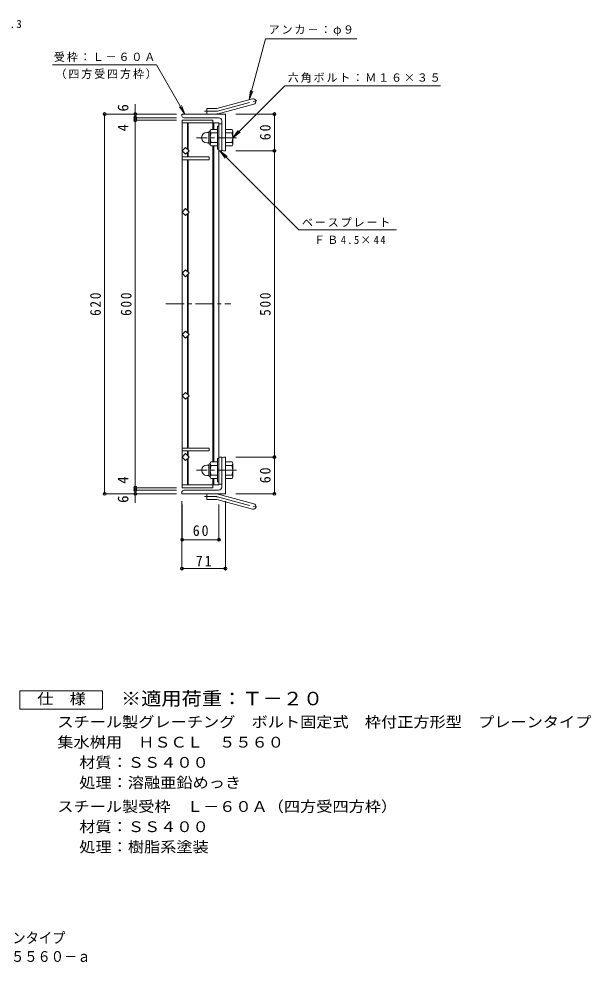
# Model space of a CAD drawing. Units: millimetres at full size, sheet at 1:6. Extents: x -947 to 1055, y -824 to 807.
# Drawn here: x 121 to 1055, y -824 to 718 of the extents above; entities that cross this region are included whole.
import ezdxf
from ezdxf.enums import TextEntityAlignment as Align

# ---------------------------------------------------------------- set-up
doc = ezdxf.new("R2010")
doc.units = ezdxf.units.MM
doc.header["$LTSCALE"] = 6
doc.header["$PDMODE"] = 32
doc.header["$PDSIZE"] = 4.8
doc.linetypes.add('CHAIN1', pattern=[8, 5, -1, 1, -1])
doc.linetypes.add('CHAIN2', pattern=[12, 9, -1, 1, -1])
for name, color, linetype, lineweight in [('E-1', 2, 'Continuous', 9), ('E-2', 3, 'Continuous', 9), ('E-4', 7, 'Continuous', 9), ('E-5', 7, 'Continuous', 9), ('F-5_F-5ﾚｲﾔ', 2, 'Continuous', 9)]:
    doc.layers.add(name, color=color, linetype=linetype, lineweight=lineweight)
doc.styles.add('ＭＳ ゴシック', font='')
doc.styles.get('ＭＳ ゴシック').set_extended_font_data('MS Gothic')

msp = doc.modelspace()

# ---------------------------------------------------------------- linework, layer by layer
at = {"layer": 'E-1'}
for p, q in [((444.357, 571.825), (502.548, 587.417)), ((428.213, 562.518), (428.213, 571.518)), ((442.028, 571.518), (428.213, 571.518)), ((446.687, 563.132), (504.877, 578.724)), ((458.213, 562.518), (387.213, 562.518)), ((387.213, 559.518), (387.213, 562.518)), ((390.213, 556.518), (447.213, 556.518)), ((458.213, 562.518), (458.213, 502.518)), ((445.413, 543.018), (445.413, 505.018)), ((447.713, 543.018), (445.413, 543.018)), ((452.213, 505.518), (452.213, 551.518)), ((427.903, 532.518), (431.413, 532.518)), ((431.413, 514.818), (431.413, 533.218)), ((433.213, 535.018), (433.413, 535.018)), ((433.413, 534.769), (433.413, 513.268)), ((445.413, 537.519), (434.451, 537.519)), ((445.413, 532.018), (434.451, 532.018)), ((458.213, 537.519), (469.174, 537.519)), ((458.213, 532.018), (469.174, 532.018)), ((470.413, 535.018), (470.213, 535.018)), ((470.213, 534.769), (470.213, 513.268)), ((427.913, 515.518), (431.413, 515.518)), ((433.213, 513.019), (433.413, 513.019)), ((445.413, 516.019), (434.451, 516.019)), ((445.413, 510.518), (434.451, 510.518)), ((458.213, 516.019), (469.174, 516.019)), ((458.213, 510.518), (469.174, 510.518)), ((470.413, 513.019), (470.213, 513.019)), ((447.713, 505.018), (445.413, 505.018)), ((455.213, 502.518), (458.213, 502.518)), ((445.413, -37.982), (445.413, 0.018)), ((447.713, 0.018), (445.413, 0.018)), ((455.213, 2.518), (458.213, 2.518)), ((458.213, -57.482), (458.213, 2.518)), ((427.913, -10.482), (431.413, -10.482)), ((431.413, -9.782), (431.413, -28.182)), ((433.213, -7.982), (433.413, -7.982)), ((433.413, -29.732), (433.413, -8.232)), ((445.413, -5.482), (434.451, -5.482)), ((445.413, -10.982), (434.451, -10.982)), ((452.213, -0.482), (452.213, -46.482)), ((458.213, -5.482), (469.174, -5.482)), ((458.213, -10.982), (469.174, -10.982)), ((470.413, -7.982), (470.213, -7.982)), ((470.213, -29.732), (470.213, -8.232)), ((427.903, -27.482), (431.413, -27.482)), ((433.213, -29.982), (433.413, -29.982)), ((445.413, -26.982), (434.451, -26.982)), ((458.213, -26.982), (469.174, -26.982)), ((470.413, -29.982), (470.213, -29.982)), ((445.413, -32.482), (434.451, -32.482)), ((447.713, -37.982), (445.413, -37.982)), ((458.213, -32.482), (469.174, -32.482)), ((387.213, -54.482), (387.213, -57.482)), ((458.213, -57.482), (387.213, -57.482)), ((390.213, -51.482), (447.213, -51.482)), ((428.213, -57.482), (428.213, -66.482)), ((446.687, -58.095), (504.877, -73.687)), ((442.028, -66.482), (428.213, -66.482)), ((444.357, -66.789), (502.548, -82.381))]:
    msp.add_line(p, q, dxfattribs=at)
at = {"layer": 'E-1', "linetype": 'CHAIN2'}
for p, q in [((445.522, 567.478), (510.688, 584.94)), ((442.028, 567.018), (424.408, 567.018)), ((442.028, -61.982), (424.408, -61.982)), ((445.522, -62.442), (510.688, -79.903))]:
    msp.add_line(p, q, dxfattribs=at)
at = {"layer": 'E-1', "linetype": 'CHAIN1'}
for p, q in [((476.265, 524.018), (411.111, 524.018)), ((476.265, -18.982), (411.111, -18.982))]:
    msp.add_line(p, q, dxfattribs=at)
at = {"layer": 'E-1'}
for centre, radius, start, end in [((503.713, 583.071), 4.5, 285.00014, 104.99991), ((442.028, 580.518), 9, 270, 285.00002), ((390.213, 559.518), 3, 180, 270), ((442.028, 580.518), 18, 270, 285), ((447.213, 551.518), 5, 0, 90), ((427.903, 524.029), 8.49, 90, 180), ((433.213, 533.218), 1.8, 90, 180), ((437.573, 534.769), 4.16, 138.61835, 221.37988), ((457.413, 524.018), 24, 160.52881, 199.47119), ((446.213, 524.018), 24, 340.52881, 19.47119), ((466.053, 534.769), 4.16, 318.62012, 41.38165), ((427.913, 524.018), 8.5, 180, 270), ((433.213, 514.818), 1.8, 180, 270), ((437.573, 513.268), 4.16, 138.62012, 221.38165), ((466.053, 513.268), 4.16, 318.61835, 41.37988), ((455.213, 505.518), 3, 180, 270), ((455.213, -0.482), 3, 90, 180), ((427.913, -18.982), 8.5, 90, 180), ((433.213, -9.782), 1.8, 90, 180), ((437.573, -8.232), 4.16, 138.61835, 221.37988), ((457.413, -18.982), 24, 160.52881, 199.47119), ((446.213, -18.982), 24, 340.52881, 19.47119), ((466.053, -8.232), 4.16, 318.62012, 41.38165), ((427.903, -18.992), 8.49, 180, 270), ((433.213, -28.182), 1.8, 180, 270), ((437.573, -29.732), 4.16, 138.62012, 221.38165), ((466.053, -29.732), 4.16, 318.61835, 41.37988), ((390.213, -54.482), 3, 90, 180), ((442.028, -75.482), 18, 75, 90), ((447.213, -46.482), 5, 270, 0), ((442.028, -75.482), 9, 74.99998, 90), ((503.713, -78.034), 4.5, 255.00009, 74.99986)]:
    msp.add_arc(centre, radius, start, end, dxfattribs=at)
at = {"layer": 'E-1', "linetype": 'CHAIN2'}
for centre, start, end in [((442.028, 580.518), 270, 284.99995), ((442.028, -75.482), 75.00005, 90)]:
    msp.add_arc(centre, 13.5, start, end, dxfattribs=at)
at = {"layer": 'E-2'}
for p, q in [((387.713, 552.518), (437.713, 552.518)), ((387.713, -47.482), (387.713, 552.518)), ((396.213, 505.332), (396.213, 548.018)), ((397.713, 503.832), (397.713, 548.018)), ((437.713, 548.018), (437.713, 552.518)), ((437.713, 537.519), (437.713, 548.018)), ((439.213, 548.018), (439.213, 537.519)), ((452.213, 546.518), (447.713, 546.518)), ((452.213, 502.518), (452.213, 546.518)), ((437.713, 252.518), (437.713, 510.518)), ((439.213, 510.518), (439.213, 252.518)), ((396.213, 492.518), (396.213, 499.705)), ((397.713, 492.518), (397.713, 501.205)), ((452.213, 502.518), (447.713, 502.518)), ((387.713, 492.518), (431.713, 492.518)), ((387.713, 488.018), (431.713, 488.018)), ((396.213, 488.018), (396.213, 405.332)), ((397.713, 488.018), (397.713, 403.832)), ((431.713, 492.518), (431.713, 488.018)), ((397.713, 401.205), (397.713, 303.832)), ((396.213, 399.705), (396.213, 305.332)), ((396.213, 299.705), (396.213, 252.518)), ((397.713, 301.205), (397.713, 252.518)), ((396.213, 205.332), (396.213, 252.518)), ((397.713, 203.832), (397.713, 252.518)), ((437.713, -5.482), (437.713, 252.518)), ((439.213, 252.518), (439.213, -5.482)), ((397.713, 103.832), (397.713, 201.204)), ((396.213, 105.332), (396.213, 199.704)), ((396.213, 17.018), (396.213, 99.704)), ((397.713, 17.018), (397.713, 101.204)), ((387.713, 17.018), (431.713, 17.018)), ((431.713, 12.518), (431.713, 17.018)), ((387.713, 12.518), (431.713, 12.518)), ((396.213, 12.518), (396.213, 5.332)), ((397.713, 12.518), (397.713, 3.832)), ((397.713, 1.204), (397.713, -42.982)), ((452.213, 2.518), (447.713, 2.518)), ((452.213, 2.518), (452.213, -41.482)), ((396.213, -0.296), (396.213, -42.982)), ((437.713, -42.982), (437.713, -32.482)), ((437.713, -47.482), (437.713, -42.982)), ((439.213, -32.482), (439.213, -42.982)), ((452.213, -41.482), (447.713, -41.482)), ((387.713, -47.482), (437.713, -47.482))]:
    msp.add_line(p, q, dxfattribs=at)
at = {"layer": 'E-2', "linetype": 'CHAIN1'}
msp.add_line((361.232, 252.518), (467.079, 252.518), dxfattribs=at)
at = {"layer": 'E-2'}
for points in [[(387.713, 548.018), (447.713, 548.018), (447.713, 252.518)], [(387.713, -42.982), (447.713, -42.982), (447.713, 252.518)]]:
    msp.add_lwpolyline(points, dxfattribs=at)
for points in [[(387.713, 502.518), (393.37, 508.175), (399.027, 502.518), (393.37, 496.862)], [(387.713, 402.518), (393.37, 408.175), (399.027, 402.518), (393.37, 396.862)], [(387.713, 302.518), (393.37, 308.175), (399.027, 302.518), (393.37, 296.862)], [(387.713, 202.518), (393.37, 196.861), (399.027, 202.518), (393.37, 208.175)], [(387.713, 102.518), (393.37, 96.861), (399.027, 102.518), (393.37, 108.175)], [(387.713, 2.518), (393.37, -3.139), (399.027, 2.518), (393.37, 8.175)]]:
    msp.add_lwpolyline(points, close=True, dxfattribs=at)
at = {"layer": 'E-4'}
for p, q in [((311.213, 562.518), (311.213, 578.769)), ((259.413, 562.518), (378.213, 562.518)), ((261.213, 562.518), (261.213, -57.482)), ((309.413, 556.518), (378.213, 556.518)), ((311.213, 562.518), (311.213, 556.518)), ((311.213, 556.518), (311.213, 552.518)), ((540.013, 562.518), (475.213, 562.518)), ((538.213, 562.518), (538.213, 502.518)), ((309.413, 552.518), (378.213, 552.518)), ((311.213, 552.518), (311.213, -47.482)), ((540.013, 502.518), (475.213, 502.518)), ((538.213, 502.518), (538.213, 2.518)), ((540.013, 2.518), (475.213, 2.518)), ((538.213, 2.518), (538.213, -57.482)), ((259.413, -57.482), (378.213, -57.482)), ((309.413, -47.482), (378.213, -47.482)), ((309.413, -51.482), (378.213, -51.482)), ((311.213, -47.482), (311.213, -51.482)), ((311.213, -51.482), (311.213, -57.482)), ((311.213, -57.482), (311.213, -72.237)), ((540.013, -57.482), (475.213, -57.482)), ((387.213, -181.35), (387.213, -69.482)), ((387.713, -134.283), (387.713, -75.143)), ((447.713, -134.283), (447.713, -75.143)), ((458.213, -181.35), (458.213, -69.482)), ((387.713, -132.483), (447.713, -132.483)), ((387.213, -179.55), (458.213, -179.55))]:
    msp.add_line(p, q, dxfattribs=at)
for p in [(261.213, 562.518), (311.213, 562.518), (311.213, 556.518), (538.213, 562.518), (311.213, 552.518), (538.213, 502.518), (538.213, 2.518), (311.213, -47.482), (261.213, -57.482), (311.213, -51.482), (311.213, -57.482), (538.213, -57.482), (387.713, -132.483), (447.713, -132.483), (387.213, -179.55), (458.213, -179.55)]:
    msp.add_point(p, dxfattribs=at)
at = {"layer": 'E-5'}
for p, q in [((497.161, 585.974), (523.752, 685.212)), ((672.752, 685.212), (523.752, 685.212)), ((175.918, 642.703), (345.918, 642.703)), ((392.213, 562.518), (345.918, 642.703)), ((497.161, 585.974), (499.119, 600.846)), ((497.161, 585.974), (502.902, 599.832)), ((392.213, 562.518), (383.081, 574.419)), ((392.213, 562.518), (386.472, 576.377)), ((470.213, 524.019), (479.344, 535.919)), ((470.213, 524.019), (482.113, 533.15)), ((448.963, 502.518), (458.094, 490.618)), ((448.963, 502.518), (460.863, 493.387)), ((448.963, 502.518), (578.159, 373.321)), ((578.159, 373.321), (737.659, 373.321))]:
    msp.add_line(p, q, dxfattribs=at)
msp.add_lwpolyline([(470.213, 524.019), (555.004, 608.81), (809.004, 608.81)], dxfattribs=at)
at = {"layer": 'F-5_F-5ﾚｲﾔ'}
msp.add_lwpolyline([(122.739, -409.313), (122.739, -379.313), (257.739, -379.313), (257.739, -409.313)], close=True, dxfattribs=at)

# ---------------------------------------------------------------- texts
at = {"layer": 'E-4', "color": 2, "style": 'ＭＳ ゴシック'}
for s, p in [('6', (305.213, 566.769)), ('4', (305.213, 534.117)), ('4', (305.213, -41.047)), ('6', (305.213, -72.237))]:
    msp.add_text(s, height=17.6, rotation=90, dxfattribs=at).set_placement(p, align=Align.BOTTOM_LEFT)
at = {"layer": 'E-4', "color": 2, "char_height": 17.6, "attachment_point": 7, "rotation": 90, "style": 'ＭＳ ゴシック'}
for s, insert in [('\\T1.27;\\W0.95;60', (532.213, 519.768)), ('\\T1.27;\\W0.9;620', (255.213, 233.018)), ('\\T1.27;\\W0.9;600', (305.213, 233.018)), ('\\T1.27;\\W0.9;500', (532.213, 233.018)), ('\\T1.27;\\W0.95;60', (532.213, -40.232))]:
    msp.add_mtext(s, dxfattribs=dict(at, insert=insert))
at = {"layer": 'E-4', "color": 2, "char_height": 17.6, "attachment_point": 7, "style": 'ＭＳ ゴシック'}
for s, insert in [('\\T1.27;\\W0.95;60', (404.963, -126.483)), ('\\T1.27;\\W0.95;71', (409.963, -175.95))]:
    msp.add_mtext(s, dxfattribs=dict(at, insert=insert))
at = {"layer": 'E-5', "char_height": 13.2, "attachment_point": 7, "style": 'ＭＳ ゴシック'}
for s, insert in [('\\T1.2;メインバー\u3000Ｉ－６０＠35.3', (-152.983, 701.792)), ('\\T1.17;アンカ－：φ９', (528.752, 690.212)), ('\\T1.17;受枠：Ｌ－６０Ａ', (178.418, 647.703)), ('\\T1.17;（四方受四方枠）', (180.918, 619.703)), ('\\T1.17;六角ボルト：Ｍ１６×３５', (560.004, 613.81)), ('\\T1.17;ベースプレート', (583.159, 378.321)), ('\\T1.26;\\W0.95;ＦＢ4.5×44', (603.409, 350.321))]:
    msp.add_mtext(s, dxfattribs=dict(at, insert=insert))
at = {"layer": 'F-5_F-5ﾚｲﾔ', "style": 'ＭＳ ゴシック'}
for s, width, p in [('仕\u3000様', 1.1, (151.239, -406.313)), ('スチール製グレーチング\u3000ボルト固定式\u3000枠付正方形型\u3000プレーンタイプ', 1.1, (183.993, -444.065)), ('集水桝用\u3000ＨＳＣＬ\u3000５５６０', 1.1, (183.993, -477.065)), ('材質：ＳＳ４００', 1.1, (219.82, -510.065)), ('処理：溶融亜鉛めっき', 1.1, (219.82, -543.065)), ('スチール製受枠\u3000Ｌ－６０Ａ（四方受四方枠）', 1.1, (183.993, -582.065)), ('材質：ＳＳ４００', 1.1, (219.82, -615.065)), ('処理：樹脂系塗装', 1.1, (219.82, -648.065)), ('スチール製グレーチング\u3000ボルト固定式\u3000枠付正方形型\u3000プレーンタイプ', 0.9, (-515.905, -796.619)), ('集水桝用\u3000クッションなし\u3000ＨＳＣＬ\u3000５５６０－ａ', 0.9, (-280.387, -826.942))]:
    msp.add_text(s, height=17.6, dxfattribs=dict(at, width=width)).set_placement(p, align=Align.BOTTOM_LEFT)
at = {"layer": 'F-5_F-5ﾚｲﾔ', "color": 3, "style": 'ＭＳ ゴシック', "width": 1.1}
msp.add_text('※適用荷重：Ｔ－２０', height=21.99, dxfattribs=at).set_placement((287.739, -409.313), align=Align.BOTTOM_LEFT)

doc.saveas('drawing.dxf')
